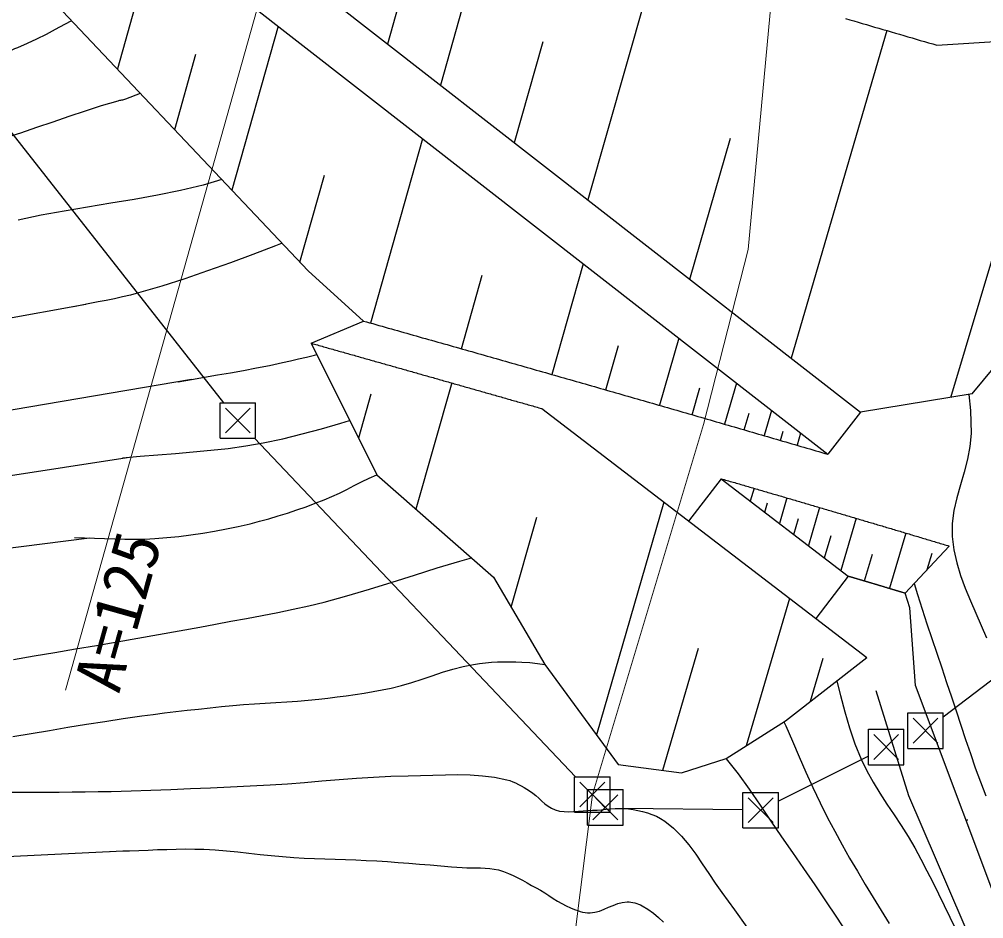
# Model space of a CAD drawing. Units: millimetres, scale not verified. Extents: x 40000 to 680000, y 20000 to 380000.
# Drawn here: x 196450 to 223552, y 228855 to 254134 of the extents above; entities that cross this region are included whole.
import ezdxf
from ezdxf.enums import TextEntityAlignment as Align

# ---------------------------------------------------------------- set-up
doc = ezdxf.new("R2010")
doc.units = ezdxf.units.MM
doc.header["$LTSCALE"] = 1000
for name, color, linetype, lineweight in [('M-BGD', 7, 'Continuous', 25), ('M-BMK-HTXT', 7, 'Continuous', 13), ('M-BMK-ROW', 30, 'Continuous', 25), ('M-STR-HTXT', 7, 'Continuous', 13)]:
    doc.layers.add(name, color=color, linetype=linetype, lineweight=lineweight)
doc.styles.add('ＭＳ ゴシック', font='')
doc.styles.get('ＭＳ ゴシック').set_extended_font_data('MS Gothic')

msp = doc.modelspace()

# ---------------------------------------------------------------- linework, layer by layer
at = {"layer": 'M-BGD'}
for p, q in [((194106, 261431), (219171, 241908)), ((198003, 260297), (220093, 243091)), ((209626, 257025), (208288, 252286)), ((200298, 256608), (199209, 252738)), ((214316, 255695), (212425, 249063)), ((206806, 253440), (207378, 255468)), ((203723, 253940), (202427, 249331)), ((220826, 253819), (218140, 244612)), ((210362, 250671), (211168, 253513)), ((222237, 253406), (226242, 253666)), ((200818, 251034), (201414, 253154)), ((207782, 250778), (206320, 245598)), ((215295, 246828), (216436, 250789)), ((204336, 247309), (205025, 249757)), ((222630, 243508), (223862, 247638)), ((212300, 247260), (211413, 244153)), ((208874, 244875), (209462, 246947)), ((198317, 246122), (182872, 243293)), ((204656, 245028), (206122, 245654)), ((214984, 245169), (214441, 243285)), ((212930, 243719), (213288, 244967)), ((201285, 244012), (182780, 240857)), ((208605, 243912), (207598, 240363)), ((215356, 243021), (215575, 243780)), ((216602, 243909), (216268, 242756)), ((206327, 243599), (205978, 242365)), ((223232, 243607), (220093, 243091)), ((211131, 243193), (220270, 236194)), ((217588, 243141), (217382, 242432)), ((216825, 242594), (216961, 243060)), ((220093, 243091), (219171, 241908)), ((217845, 242297), (217921, 242559)), ((218407, 242503), (218307, 242162)), ((199600, 241830), (194012, 240971)), ((216172, 241222), (215260, 240031)), ((216172, 241222), (219744, 238486)), ((217098, 240952), (216993, 240593)), ((218021, 240682), (217811, 239966)), ((214561, 240567), (212668, 234020)), ((217402, 240280), (217481, 240548)), ((218942, 240412), (218627, 239341)), ((210275, 237613), (210997, 240138)), ((218220, 239654), (218351, 240100)), ((219968, 240109), (219535, 238646)), ((219081, 238994), (219268, 239627)), ((221364, 239694), (220901, 238142)), ((198423, 239555), (183454, 237638)), ((221348, 238008), (222584, 239329)), ((220205, 238349), (220429, 239103)), ((221966, 238669), (222103, 239126)), ((219744, 238486), (218832, 237295)), ((221474, 237592), (221348, 238008)), ((218096, 237859), (216877, 233718)), ((214532, 233026), (215534, 236463)), ((219033, 236164), (218675, 234956)), ((223078, 231633), (223108, 231638))]:
    msp.add_line(p, q, dxfattribs=at)
for points in [[(194106, 261431), (196187, 255937), (204571, 247060), (206122, 245654)], [(191132, 252003), (191710, 252141), (192288, 252276), (192867, 252410), (193446, 252544), (194025, 252681), (194602, 252823), (195177, 252971), (195750, 253128), (195833, 253152), (195916, 253176), (196000, 253200), (196082, 253225), (196165, 253251), (196247, 253279), (196328, 253309), (196408, 253341), (196679, 253459), (196946, 253585), (197210, 253719), (197471, 253857), (197731, 253997), (197922, 254101)], [(219670, 254155), (219787, 254121), (219904, 254087), (220021, 254053), (220138, 254019), (220255, 253985), (220371, 253951), (220488, 253917), (220605, 253883), (220722, 253849), (220838, 253815), (220955, 253781), (221072, 253747), (221188, 253713), (221305, 253679), (221422, 253645), (221538, 253611), (221655, 253576), (221771, 253542), (221888, 253508), (222004, 253474), (222121, 253440), (222237, 253406)], [(196032, 250800), (196489, 250947), (196944, 251100), (197398, 251256), (197852, 251412), (198307, 251564), (198764, 251709), (199224, 251844), (199251, 251851), (199279, 251857), (199306, 251862), (199334, 251867), (199361, 251873), (199388, 251879), (199415, 251886), (199441, 251895), (199855, 252054)], [(202146, 249628), (201616, 249475), (200977, 249322), (200330, 249190), (199678, 249073), (199023, 248964), (198367, 248857), (197713, 248746), (197061, 248625), (196415, 248486)], [(223232, 243607), (224232, 244816), (226220, 244773), (228370, 245267), (235127, 247675), (238966, 249691)], [(203836, 247838), (203651, 247765), (203017, 247523), (202381, 247287), (201741, 247060), (201099, 246844), (200452, 246638), (199802, 246446), (199576, 246385), (199349, 246330), (199121, 246281), (198892, 246234), (198662, 246189), (198432, 246144), (198203, 246099), (197974, 246051)], [(206122, 245654), (206209, 245629), (206296, 245604), (206384, 245580), (206471, 245555), (206558, 245531), (206645, 245506), (206732, 245481), (206819, 245457), (206906, 245432), (206993, 245408), (207080, 245383), (207167, 245358), (207254, 245334), (207341, 245309), (207428, 245285), (207515, 245260), (207602, 245235), (207689, 245211), (207776, 245186), (207863, 245162), (207949, 245137), (208036, 245113), (208123, 245088), (208210, 245063), (208297, 245039), (208383, 245014), (208470, 244990), (208557, 244965), (208644, 244940), (208730, 244916), (208817, 244891), (208904, 244867), (208990, 244842), (209077, 244818), (209163, 244793), (209250, 244768), (209336, 244744), (209423, 244719), (209510, 244695), (209596, 244670), (209683, 244646), (209769, 244621), (209855, 244596), (209942, 244572), (210028, 244547), (210115, 244523), (210201, 244498), (210288, 244474), (210374, 244449), (210460, 244424), (210547, 244400), (210633, 244375), (210719, 244351), (210805, 244326), (210892, 244302), (210978, 244277), (211064, 244252), (211150, 244228), (211236, 244203), (211323, 244179), (211409, 244154), (211495, 244129), (211581, 244105), (211667, 244080), (211753, 244056), (211839, 244031), (211925, 244007), (212011, 243982), (212097, 243957), (212183, 243933), (212269, 243908), (212355, 243884), (212441, 243859), (212527, 243834), (212613, 243810), (212699, 243785), (212785, 243761), (212870, 243736), (212956, 243711), (213042, 243687), (213128, 243662), (213214, 243638), (213299, 243613), (213385, 243588), (213471, 243564), (213556, 243539), (213642, 243514), (213728, 243490), (213813, 243465), (213899, 243441), (213985, 243416), (214070, 243391), (214156, 243367), (214241, 243342), (214327, 243317), (214412, 243293), (214498, 243268), (214583, 243244), (214669, 243219), (214754, 243194), (214840, 243170), (214925, 243145), (215010, 243120), (215096, 243096), (215181, 243071), (215266, 243046), (215352, 243022), (215437, 242997), (215522, 242972), (215607, 242948), (215693, 242923), (215778, 242898), (215863, 242874), (215948, 242849), (216033, 242824), (216119, 242800), (216204, 242775), (216289, 242750), (216374, 242725), (216459, 242701), (216544, 242676), (216629, 242651), (216714, 242627), (216799, 242602), (216884, 242577), (216969, 242552), (217054, 242528), (217139, 242503), (217224, 242478), (217309, 242453), (217393, 242429), (217478, 242404), (217563, 242379), (217648, 242354), (217733, 242330), (217817, 242305), (217902, 242280), (217987, 242255), (218072, 242231), (218156, 242206), (218241, 242181), (218326, 242156), (218410, 242131), (218495, 242107), (218580, 242082), (218664, 242057), (218749, 242032), (218833, 242007), (218918, 241983), (219002, 241958), (219087, 241933), (219171, 241908)], [(204656, 245028), (204699, 245016), (204742, 245004), (204785, 244992), (204828, 244980), (204871, 244968), (204914, 244956), (204957, 244943), (204999, 244931), (205042, 244919), (205085, 244907), (205128, 244895), (205171, 244883), (205214, 244871), (205257, 244859), (205300, 244847), (205342, 244835), (205385, 244823), (205428, 244810), (205471, 244798), (205514, 244786), (205557, 244774), (205600, 244762), (205642, 244750), (205685, 244738), (205728, 244726), (205771, 244714), (205814, 244702), (205856, 244690), (205899, 244677), (205942, 244665), (205985, 244653), (206028, 244641), (206070, 244629), (206113, 244617), (206156, 244605), (206199, 244593), (206242, 244581), (206284, 244569), (206327, 244557), (206370, 244545), (206413, 244533), (206455, 244520), (206498, 244508), (206541, 244496), (206584, 244484), (206626, 244472), (206669, 244460), (206712, 244448), (206754, 244436), (206797, 244424), (206840, 244412), (206883, 244400), (206925, 244388), (206968, 244376), (207011, 244363), (207053, 244351), (207096, 244339), (207139, 244327), (207181, 244315), (207224, 244303), (207267, 244291), (207309, 244279), (207352, 244267), (207395, 244255), (207437, 244243), (207480, 244231), (207523, 244219), (207565, 244207), (207608, 244194), (207651, 244182), (207693, 244170), (207736, 244158), (207778, 244146), (207821, 244134), (207864, 244122), (207906, 244110), (207949, 244098), (207991, 244086), (208034, 244074), (208077, 244062), (208119, 244050), (208162, 244038), (208204, 244026), (208247, 244013), (208290, 244001), (208332, 243989), (208375, 243977), (208417, 243965), (208460, 243953), (208502, 243941), (208545, 243929), (208587, 243917), (208630, 243905), (208672, 243893), (208715, 243881), (208757, 243869), (208800, 243857), (208842, 243845), (208885, 243833), (208927, 243820), (208970, 243808), (209012, 243796), (209055, 243784), (209097, 243772), (209140, 243760), (209182, 243748), (209225, 243736), (209267, 243724), (209310, 243712), (209352, 243700), (209395, 243688), (209437, 243676), (209480, 243664), (209522, 243652), (209564, 243640), (209607, 243627), (209649, 243615), (209692, 243603), (209734, 243591), (209777, 243579), (209819, 243567), (209861, 243555), (209904, 243543), (209946, 243531), (209989, 243519), (210031, 243507), (210073, 243495), (210116, 243483), (210158, 243471), (210200, 243459), (210243, 243447), (210285, 243434), (210328, 243422), (210370, 243410), (210412, 243398), (210455, 243386), (210497, 243374), (210539, 243362), (210582, 243350), (210624, 243338), (210666, 243326), (210709, 243314), (210751, 243302), (210793, 243290), (210835, 243278), (210878, 243266), (210920, 243254), (210962, 243241), (211005, 243229), (211047, 243217), (211089, 243205), (211131, 243193)], [(204656, 245028), (206493, 241329), (209779, 238456), (211221, 236001), (213275, 233188), (215060, 232957), (216312, 233359), (217982, 234418), (220270, 236194)], [(200919, 243945), (201285, 244012), (201652, 244075), (202019, 244138), (202386, 244201), (202752, 244266), (203118, 244335), (203483, 244408), (203846, 244488), (204070, 244539), (204295, 244588), (204519, 244640), (204742, 244694), (204813, 244712)], [(223138, 243592), (223184, 243139), (223199, 242497), (223167, 242130), (223096, 241767), (223002, 241407), (222897, 241047), (222797, 240688), (222715, 240327), (222667, 239965), (222665, 239599), (222712, 239227), (222793, 238862), (222903, 238502), (223033, 238146), (223178, 237794), (223331, 237444), (223484, 237095), (223632, 236747)], [(199353, 241806), (199847, 241854), (200342, 241896), (200838, 241935), (201333, 241975), (201828, 242020), (202321, 242075), (202812, 242143), (203300, 242229), (203852, 242346), (204400, 242479), (204945, 242625), (205487, 242782), (205733, 242858)], [(197999, 239566), (198282, 239560), (198565, 239550), (198847, 239539), (199130, 239529), (199412, 239521), (199695, 239518), (199977, 239523), (200259, 239538), (200596, 239566), (200933, 239602), (201270, 239644), (201605, 239694), (201939, 239750), (202273, 239813), (202604, 239883), (202935, 239958), (203200, 240025), (203465, 240097), (203728, 240175), (203989, 240257), (204249, 240345), (204508, 240436), (204765, 240531), (205021, 240629), (205236, 240719), (205446, 240818), (205655, 240922), (205863, 241028), (206071, 241133), (206280, 241235), (206493, 241329)], [(216172, 241222), (216214, 241210), (216257, 241197), (216299, 241185), (216342, 241173), (216385, 241160), (216427, 241148), (216470, 241135), (216512, 241123), (216555, 241111), (216597, 241098), (216640, 241086), (216682, 241074), (216725, 241061), (216767, 241049), (216810, 241036), (216852, 241024), (216895, 241012), (216937, 240999), (216980, 240987), (217022, 240975), (217065, 240962), (217107, 240950), (217149, 240937), (217192, 240925), (217234, 240913), (217277, 240900), (217319, 240888), (217362, 240875), (217404, 240863), (217446, 240851), (217489, 240838), (217531, 240826), (217574, 240813), (217616, 240801), (217658, 240789), (217701, 240776), (217743, 240764), (217786, 240751), (217828, 240739), (217870, 240727), (217913, 240714), (217955, 240702), (217997, 240689), (218040, 240677), (218082, 240665), (218124, 240652), (218167, 240640), (218209, 240627), (218251, 240615), (218294, 240602), (218336, 240590), (218378, 240578), (218421, 240565), (218463, 240553), (218505, 240540), (218548, 240528), (218590, 240515), (218632, 240503), (218674, 240491), (218717, 240478), (218759, 240466), (218801, 240453), (218843, 240441), (218886, 240428), (218928, 240416), (218970, 240404), (219012, 240391), (219055, 240379), (219097, 240366), (219139, 240354), (219181, 240341), (219224, 240329), (219266, 240317), (219308, 240304), (219350, 240292), (219392, 240279), (219434, 240267), (219477, 240254), (219519, 240242), (219561, 240229), (219603, 240217), (219645, 240205), (219687, 240192), (219730, 240180), (219772, 240167), (219814, 240155), (219856, 240142), (219898, 240130), (219940, 240117), (219982, 240105), (220025, 240092), (220067, 240080), (220109, 240067), (220151, 240055), (220193, 240042), (220235, 240030), (220277, 240018), (220319, 240005), (220361, 239993), (220403, 239980), (220445, 239968), (220487, 239955), (220530, 239943), (220572, 239930), (220614, 239918), (220656, 239905), (220698, 239893), (220740, 239880), (220782, 239868), (220824, 239855), (220866, 239843), (220908, 239830), (220950, 239818), (220992, 239805), (221034, 239793), (221076, 239780), (221118, 239768), (221160, 239755), (221202, 239743), (221244, 239730), (221286, 239718), (221328, 239705), (221370, 239693), (221411, 239680), (221453, 239668), (221495, 239655), (221537, 239643), (221579, 239630), (221621, 239618), (221663, 239605), (221705, 239593), (221747, 239580), (221789, 239568), (221831, 239555), (221873, 239543), (221914, 239530), (221956, 239517), (221998, 239505), (222040, 239492), (222082, 239480), (222124, 239467), (222166, 239455), (222208, 239442), (222249, 239430), (222291, 239417), (222333, 239405), (222375, 239392), (222417, 239380), (222459, 239367), (222500, 239354), (222542, 239342), (222584, 239329)], [(196288, 236139), (196869, 236239), (197451, 236339), (198033, 236438), (198615, 236537), (199197, 236636), (199778, 236737), (200359, 236839), (200940, 236944), (201521, 237051), (201959, 237133), (202397, 237214), (202835, 237296), (203273, 237380), (203711, 237466), (204147, 237557), (204582, 237653), (205015, 237756), (205657, 237926), (206293, 238113), (206927, 238311), (207560, 238515), (208193, 238716), (208828, 238908), (209157, 239000)], [(219744, 238486), (219755, 238483), (219765, 238480), (219776, 238476), (219787, 238473), (219797, 238470), (219808, 238467), (219818, 238464), (219829, 238461), (219839, 238458), (219850, 238454), (219861, 238451), (219871, 238448), (219882, 238445), (219892, 238442), (219903, 238439), (219913, 238436), (219924, 238433), (219935, 238429), (219945, 238426), (219956, 238423), (219966, 238420), (219977, 238417), (219987, 238414), (219998, 238411), (220009, 238407), (220019, 238404), (220030, 238401), (220040, 238398), (220051, 238395), (220061, 238392), (220072, 238389), (220083, 238385), (220093, 238382), (220104, 238379), (220114, 238376), (220125, 238373), (220135, 238370), (220146, 238367), (220157, 238364), (220167, 238360), (220178, 238357), (220188, 238354), (220199, 238351), (220209, 238348), (220220, 238345), (220230, 238342), (220241, 238338), (220252, 238335), (220262, 238332), (220273, 238329), (220283, 238326), (220294, 238323), (220304, 238320), (220315, 238316), (220326, 238313), (220336, 238310), (220347, 238307), (220357, 238304), (220368, 238301), (220378, 238298), (220389, 238294), (220399, 238291), (220410, 238288), (220421, 238285), (220431, 238282), (220442, 238279), (220452, 238276), (220463, 238273), (220473, 238269), (220484, 238266), (220494, 238263), (220505, 238260), (220516, 238257), (220526, 238254), (220537, 238251), (220547, 238247), (220558, 238244), (220568, 238241), (220579, 238238), (220589, 238235), (220600, 238232), (220610, 238229), (220621, 238225), (220632, 238222), (220642, 238219), (220653, 238216), (220663, 238213), (220674, 238210), (220684, 238207), (220695, 238203), (220705, 238200), (220716, 238197), (220726, 238194), (220737, 238191), (220748, 238188), (220758, 238185), (220769, 238181), (220779, 238178), (220790, 238175), (220800, 238172), (220811, 238169), (220821, 238166), (220832, 238163), (220842, 238159), (220853, 238156), (220864, 238153), (220874, 238150), (220885, 238147), (220895, 238144), (220906, 238141), (220916, 238137), (220927, 238134), (220937, 238131), (220948, 238128), (220958, 238125), (220969, 238122), (220979, 238119), (220990, 238115), (221001, 238112), (221011, 238109), (221022, 238106), (221032, 238103), (221043, 238100), (221053, 238097), (221064, 238093), (221074, 238090), (221085, 238087), (221095, 238084), (221106, 238081), (221116, 238078), (221127, 238075), (221138, 238071), (221148, 238068), (221159, 238065), (221169, 238062), (221180, 238059), (221190, 238056), (221201, 238053), (221211, 238049), (221222, 238046), (221232, 238043), (221243, 238040), (221253, 238037), (221264, 238034), (221274, 238031), (221285, 238027), (221295, 238024), (221306, 238021), (221317, 238018), (221327, 238015), (221338, 238012), (221348, 238008)], [(221602, 238280), (221691, 237971), (221819, 237555), (221953, 237142), (222092, 236730), (222232, 236318), (222373, 235907), (222511, 235495), (222643, 235094), (222775, 234694), (222907, 234293), (223040, 233894), (223177, 233495), (223317, 233097), (223462, 232701), (223613, 232308)], [(228426, 222516), (226294, 225168), (224282, 228349), (221637, 235414), (221474, 237592)], [(196264, 233975), (196781, 234061), (197299, 234147), (197816, 234234), (198334, 234319), (198852, 234401), (199371, 234480), (199890, 234554), (200210, 234596), (200529, 234637), (200849, 234676), (201170, 234714), (201490, 234749), (201811, 234783), (202132, 234816), (202453, 234847), (202755, 234872), (203057, 234894), (203359, 234913), (203662, 234930), (203965, 234949), (204267, 234970), (204569, 234995), (204870, 235026), (205125, 235056), (205380, 235087), (205634, 235120), (205888, 235156), (206142, 235196), (206395, 235239), (206647, 235286), (206898, 235339), (207190, 235411), (207480, 235497), (207767, 235590), (208054, 235686), (208341, 235780), (208629, 235868), (208921, 235943), (209216, 236002), (209384, 236027), (209553, 236047), (209723, 236062), (209893, 236073), (210064, 236078), (210235, 236079), (210405, 236076), (210575, 236068), (210794, 236052), (211013, 236029), (211221, 236001)], [(219421, 235535), (219527, 235128), (219647, 234671), (219778, 234218), (219928, 233772), (220105, 233336), (220266, 233011), (220444, 232694), (220634, 232385), (220833, 232079), (221035, 231775), (221236, 231471), (221430, 231163), (221613, 230848), (221787, 230528), (221956, 230205), (222121, 229879), (222283, 229552), (222443, 229225), (222603, 228897), (222763, 228569)], [(227450, 221878), (223374, 227817), (221451, 232309), (220532, 235264)], [(217938, 234390), (217989, 234276), (218177, 233842), (218366, 233407), (218557, 232974), (218753, 232544), (218955, 232116), (219167, 231693), (219367, 231312), (219573, 230935), (219785, 230560), (220001, 230188), (220220, 229818), (220444, 229451), (220670, 229084), (220898, 228720)], [(216312, 233359), (216319, 233351), (216650, 232929), (216965, 232494), (217270, 232050), (217570, 231601), (217871, 231154), (218177, 230713), (218492, 230263), (218803, 229809), (219109, 229353), (219412, 228895), (219714, 228435)], [(196108, 232411), (196473, 232413), (196838, 232414), (197204, 232415), (197569, 232416), (197934, 232418), (198300, 232422), (198665, 232427), (199030, 232434), (199589, 232450), (200148, 232468), (200707, 232488), (201265, 232511), (201824, 232536), (202382, 232563), (202941, 232591), (203499, 232620), (203984, 232650), (204469, 232687), (204953, 232726), (205438, 232766), (205923, 232804), (206407, 232836), (206893, 232860), (207378, 232873), (207726, 232880), (208074, 232892), (208424, 232902), (208773, 232905), (209121, 232898), (209466, 232875), (209808, 232831), (210147, 232761), (210232, 232737), (210315, 232706), (210397, 232671), (210477, 232631), (210556, 232589), (210634, 232545), (210710, 232499), (210787, 232452), (210879, 232388), (210967, 232316), (211052, 232239), (211136, 232161), (211221, 232085), (211310, 232016), (211404, 231958), (211506, 231914), (211633, 231881), (211763, 231864), (211894, 231860), (212028, 231865), (212162, 231875), (212296, 231888), (212431, 231899), (212563, 231904), (212689, 231909), (212815, 231919), (212940, 231931), (213066, 231942), (213191, 231952), (213317, 231956), (213442, 231954), (213566, 231942), (213700, 231921), (213834, 231896), (213968, 231866), (214100, 231829), (214229, 231786), (214354, 231734), (214474, 231673), (214588, 231601), (214838, 231402), (215063, 231177), (215269, 230931), (215461, 230670), (215644, 230400), (215824, 230127), (216004, 229856), (216192, 229593), (216549, 229108), (216898, 228618)], [(195712, 230584), (196002, 230599), (196292, 230615), (199171, 230754)], [(199016, 230748), (199171, 230754), (199361, 230761), (199551, 230767), (199812, 230776), (200073, 230786), (200334, 230796), (200596, 230805), (200857, 230811), (201118, 230815), (201379, 230814), (201640, 230807), (201956, 230791), (202272, 230766), (202587, 230735), (202902, 230700), (203217, 230664), (203531, 230630), (203847, 230599), (204162, 230574), (204453, 230557), (204745, 230544), (205036, 230534), (205328, 230525), (205619, 230516), (205911, 230506), (206202, 230495), (206493, 230480), (206794, 230460), (207095, 230439), (207396, 230415), (207696, 230391), (207997, 230365), (208297, 230340), (208598, 230316), (208899, 230294), (209027, 230287), (209155, 230285), (209284, 230284), (209413, 230282), (209541, 230278), (209669, 230268), (209795, 230251), (209920, 230225), (210059, 230182), (210195, 230130), (210328, 230071), (210459, 230005), (210589, 229936), (210718, 229864), (210846, 229792), (210975, 229723), (211097, 229654), (211217, 229580), (211335, 229504), (211453, 229427), (211571, 229352), (211692, 229280), (211815, 229215), (211942, 229157), (212009, 229131), (212076, 229105), (212143, 229082), (212212, 229061), (212281, 229043), (212351, 229030), (212421, 229022), (212492, 229021), (212625, 229036), (212755, 229071), (212884, 229120), (213011, 229175), (213138, 229230), (213266, 229278), (213396, 229313), (213530, 229328), (213585, 229326), (213639, 229321), (213694, 229312), (213748, 229299), (213801, 229283), (213854, 229264), (213905, 229242), (213954, 229217), (214116, 229121), (214269, 229011), (214415, 228890), (214556, 228761)]]:
    msp.add_lwpolyline(points, dxfattribs=at)
at = {"layer": 'M-BMK-HTXT'}
for p, q in [((218352, 262988), (216932, 247667)), ((216932, 247667), (215679, 242746)), ((215679, 242746), (212555, 232349)), ((210089, 212466), (212555, 232348))]:
    msp.add_line(p, q, dxfattribs=at)
at = {"layer": 'M-BMK-ROW'}
for p, q in [((202194, 243357), (193984, 253817)), ((247747, 253955), (222417, 234516)), ((202091, 243357), (203091, 243357)), ((202091, 242357), (202091, 243357)), ((202241, 243207), (202941, 242507)), ((202241, 242507), (202941, 243207)), ((203091, 242357), (203091, 243357)), ((202091, 242357), (203091, 242357)), ((212082, 232847), (203060, 242357)), ((221417, 234640), (222417, 234640)), ((221417, 233640), (221417, 234640)), ((221567, 234490), (222267, 233790)), ((221567, 233790), (222267, 234490)), ((222417, 233640), (222417, 234640)), ((220312, 234179), (221312, 234179)), ((220312, 233179), (220312, 234179)), ((221312, 233179), (221312, 234179)), ((220462, 234029), (221162, 233329)), ((220462, 233329), (221162, 234029)), ((221417, 233640), (222417, 233640)), ((220312, 233423), (217782, 232157)), ((220312, 233179), (221312, 233179)), ((212056, 232847), (213056, 232847)), ((212056, 231847), (212056, 232847)), ((213056, 231847), (213056, 232847)), ((212206, 232697), (212906, 231997)), ((212206, 231997), (212906, 232697)), ((212417, 232486), (213417, 232486)), ((212417, 231486), (212417, 232486)), ((212920, 231963), (212555, 232348)), ((212567, 232336), (213267, 231636)), ((212567, 231636), (213267, 232336)), ((213417, 231486), (213417, 232486)), ((216782, 232406), (217782, 232406)), ((216782, 231406), (216782, 232406)), ((217782, 231406), (217782, 232406)), ((216932, 232256), (217632, 231556)), ((216932, 231556), (217632, 232256)), ((212056, 231847), (213056, 231847)), ((216782, 231913), (213417, 231957)), ((212417, 231486), (213417, 231486)), ((216782, 231406), (217782, 231406))]:
    msp.add_line(p, q, dxfattribs=at)
at = {"layer": 'M-STR-HTXT'}
msp.add_line((204171, 258113), (197746, 235275), dxfattribs=at)

# ---------------------------------------------------------------- texts
at = {"layer": 'M-STR-HTXT', "style": 'ＭＳ ゴシック'}
msp.add_text('A=125', height=1320, rotation=74.287, dxfattribs=at).set_placement((199631, 235045), align=Align.BOTTOM_LEFT)

doc.saveas('drawing.dxf')
